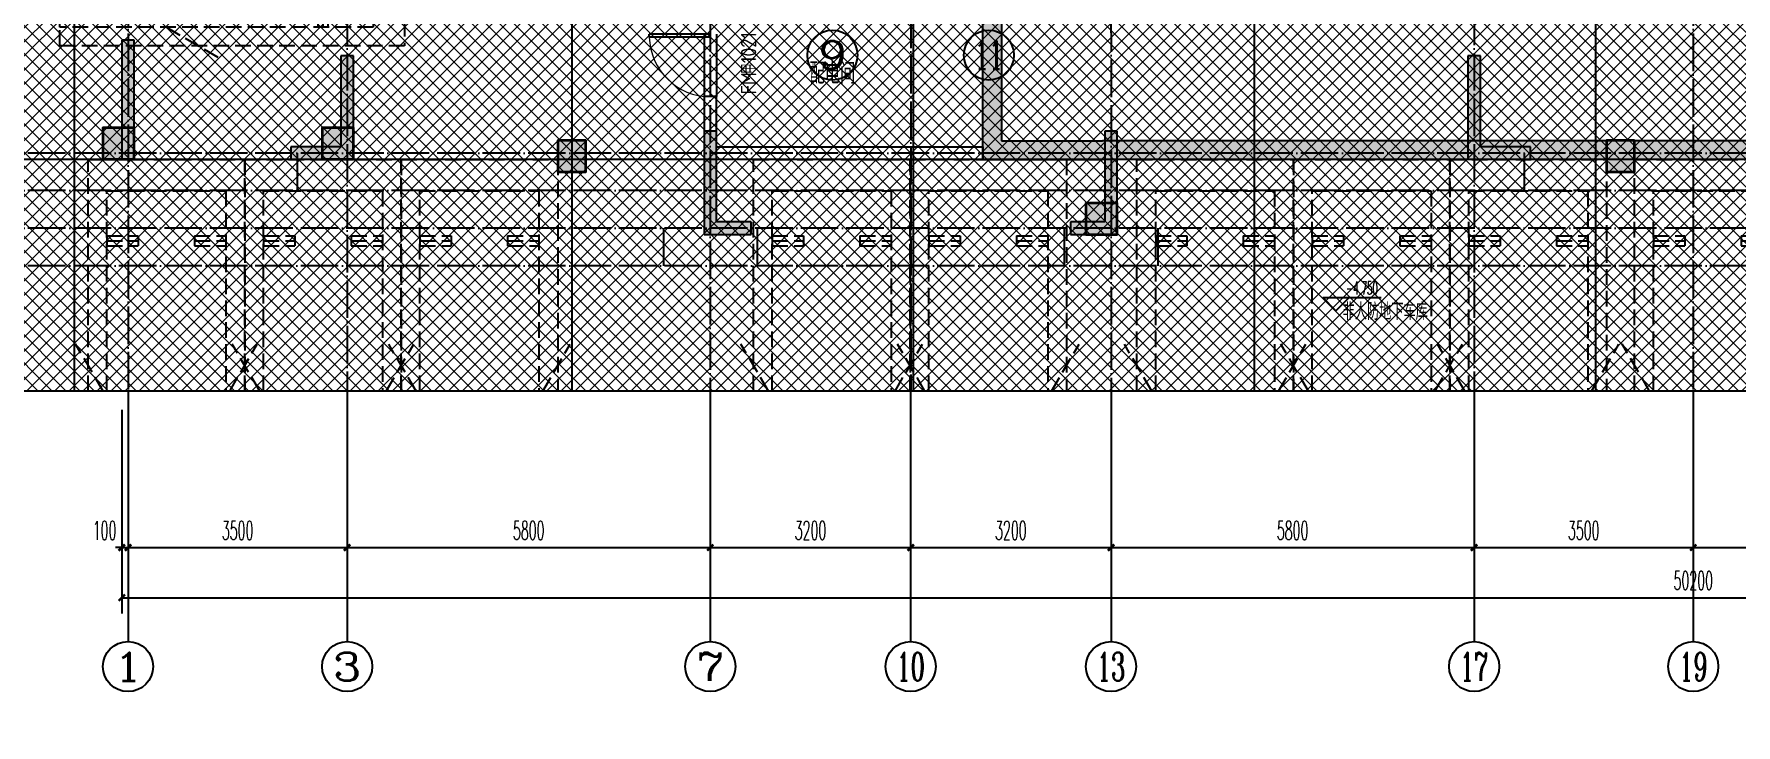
# Model space of a CAD drawing. Extents: x 27938 to 1507990, y 110129 to 923079.
# Drawn here: x 659291 to 686473, y 564197 to 575229 of the extents above; entities that cross this region are included whole.
import ezdxf
from ezdxf.enums import TextEntityAlignment as Align
from ezdxf.xclip import XClip

# ---------------------------------------------------------------- set-up
doc = ezdxf.new("R2010")
doc.units = 0
doc.header["$LTSCALE"] = 1000
doc.header["$MEASUREMENT"] = 0
doc.header["$XCLIPFRAME"] = 0
doc.linetypes.add('DASH', pattern=[0.35, 0.25, -0.1])
doc.linetypes.add('DOTE', pattern=[2.42, 2, -0.2, 0.02, -0.2])
for name, color, linetype in [('----建筑底图', 8, 'Continuous'), ('AXIS', 3, 'Continuous'), ('AXIS_TEXT', 7, 'Continuous'), ('COLUMN', 9, 'Continuous'), ('DIM_ELEV', 3, 'Continuous'), ('DIM_SYMB', 3, 'Continuous'), ('DIM_废水', 31, 'Continuous'), ('DOOR_FIRE', 4, 'Continuous'), ('DOOR_FIRE_TEXT', 7, 'Continuous'), ('DOTE', 1, 'Continuous'), ('HS-A-停车位（标准）', 9, 'Continuous'), ('HS-A-墙-砖', 2, 'Continuous'), ('HS-A-墙-砼', 41, 'Continuous'), ('PUB_HATCH', 8, 'Continuous'), ('PUB_TEXT', 4, 'Continuous'), ('TWT_LEAD', 3, 'Continuous'), ('建-墙-填充', 8, 'Continuous')]:
    doc.layers.add(name, color=color, linetype=linetype)
for name, color, linetype, lineweight in [('CR-水-PTE－PS污水用电设备', 7, 'Continuous', 25), ('CR-水-PTP－GG公共捕捉点', 1, 'Continuous', 18), ('CR-水-PTP－GG公共说明', 7, 'Continuous', 25), ('CR-水-PTP－PS压力废水标注', 165, 'Continuous', 25), ('CR-水-PTP－PS压力废水管', 163, 'P压力废水管', 20), ('CR-水-PTP－PS排水阀门', 163, 'Continuous', 30), ('CR-水-压力废水标注', 165, 'Continuous', 25), ('CR-水-排水穿墙套管', 60, 'Continuous', 30), ('填充', 251, 'Continuous', 5), ('砼柱', 2, 'Continuous', 35)]:
    doc.layers.add(name, color=color, linetype=linetype, lineweight=lineweight)
doc.styles.add('_TCH_AXIS', font='COMPLEX', dxfattribs={"bigfont": 'GBCBIG'})
doc.styles.add('_TCH_DIM', font='SIMPLEX.shx', dxfattribs={"width": 0.7, "bigfont": 'GBCBIG.shx'})
doc.styles.add('_TCH_DIM_T3', font='SIMPLEX.shx', dxfattribs={"width": 0.494118, "bigfont": 'GBCBIG.shx'})
doc.styles.add('_TWT_SERIAL', font='SIMPLEX', dxfattribs={"width": 0.8, "height": 3.5, "bigfont": 'HZTXT'})
doc.styles.add('COMPLEX', font='COMPLEX')
doc.styles.add('CR-Standard', font='xcsg.shx', dxfattribs={"width": 0.7, "bigfont": 'hztxt.shx'})
doc.styles.add('HZTXT', font='COMPLEX', dxfattribs={"width": 0.7, "bigfont": 'HZTXT'})
doc.styles.get("Standard").update_dxf_attribs({"font": 'gbenor.shx', "bigfont": 'gbcbig.shx'})
doc.linetypes.add('P压力废水管', pattern='A,3,-0.22,["YF",HZTXT,S=0.2,R=0,X=-0.1,Y=-0.1],-0.3', length=3.52)
doc.dimstyles.new('_TCH_ARCH&&100', dxfattribs={"dimtxt": 297.5, "dimasz": 100, "dimexe": 250, "dimexo": 300, "dimgap": 126.25, "dimtad": 1, "dimdec": 0, "dimzin": 0, "dimdsep": 46, "dimtxsty": '_TCH_DIM_T3', "dimblk": 'ARCHTICK', "dimcen": 0.09, "dimclrt": 4, "dimazin": 2, "dimtfac": 1, "dimtdec": 0, "dimtix": 1, "dimtmove": 2, "dimatfit": 3, "dimfxl": 100, "dimtolj": 1, "dimtzin": 0, "dimarcsym": 0})

# ---------------------------------------------------------------- blocks, each defined once
blk = doc.blocks.new('A$C25A378E3')
at = {"layer": 'HS-A-停车位（标准）', "color": 0, "linetype": 'DASH'}
for p, q in [((300, 4280), (800, 4280)), ((300, 4280), (300, 4120)), ((300, 4200), (800, 4200)), ((300, 4120), (800, 4120)), ((800, 4280), (800, 4120)), ((1700, 4280), (2200, 4280)), ((1700, 4280), (1700, 4120)), ((1700, 4200), (2200, 4200)), ((1700, 4120), (2200, 4120)), ((2200, 4280), (2200, 4120)), ((300, 1700), (-200, 2550)), ((2200, 1700), (2700, 2550))]:
    blk.add_line(p, q, dxfattribs=at)
for points in [[(0, 5500), (2500, 5500), (2500, 0), (0, 0)], [(300, 5000), (2200, 5000), (2200, 0), (300, 0)]]:
    blk.add_lwpolyline(points, close=True, dxfattribs=at)
blk = doc.blocks.new('GFDGFSDFGD')
at = {"layer": 'PUB_HATCH'}
for points in [[(420517, 367424), (420517, 365524), (420717, 365524), (420717, 367424)], [(423217, 365524), (424217, 365524), (424217, 367174), (424017, 367174), (424017, 365724), (423217, 365724)], [(443017, 365524), (443017, 365724), (442217, 365724), (442217, 367174), (442017, 367174), (442017, 365524)], [(430567, 364324), (430567, 364524), (430017, 364524), (430017, 365974), (429817, 365974), (429817, 364324)], [(435667, 364324), (436417, 364324), (436417, 365974), (436217, 365974), (436217, 364524), (435667, 364524)]]:
    blk.add_hatch(color=0, dxfattribs=at).paths.add_polyline_path(points)
at = {"layer": 'COLUMN', "color": 0}
for p, q in [((420517, 367424), (420517, 365524)), ((420717, 367424), (420517, 367424)), ((420717, 365524), (420717, 367424)), ((424217, 367174), (424017, 367174)), ((424017, 367174), (424017, 365724)), ((424217, 365524), (424217, 367174)), ((442217, 367174), (442017, 367174)), ((442017, 367174), (442017, 365524)), ((442217, 365724), (442217, 367174)), ((430017, 365974), (429817, 365974)), ((429817, 365974), (429817, 364324)), ((430017, 364524), (430017, 365974)), ((436417, 365974), (436217, 365974)), ((436217, 365974), (436217, 364524)), ((436417, 364324), (436417, 365974)), ((424017, 365724), (423217, 365724)), ((423217, 365724), (423217, 365524)), ((443017, 365724), (442217, 365724)), ((443017, 365524), (443017, 365724)), ((420517, 365524), (420717, 365524)), ((423217, 365524), (424217, 365524)), ((442017, 365524), (443017, 365524)), ((430567, 364524), (430017, 364524)), ((430567, 364324), (430567, 364524)), ((436217, 364524), (435667, 364524)), ((435667, 364524), (435667, 364324)), ((429817, 364324), (430567, 364324)), ((435667, 364324), (436417, 364324))]:
    blk.add_line(p, q, dxfattribs=at)
blk = doc.blocks.new('$DorLib2D$00000001')
at = {"color": 0}
for p, q in [((0.45, 0.975), (0.5, 0.975)), ((0.45, 0), (0.45, 0.975)), ((0.5, 0), (0.5, 0.975)), ((0.5, 0), (0.45, 0))]:
    blk.add_line(p, q, dxfattribs=at)
at = {"color": 0, "lineweight": 13}
blk.add_arc((0.475, 0), 0.975, 91.4693, 180, dxfattribs=at)
blk = doc.blocks.new('A$C74D73064')
at = {"layer": 'PUB_HATCH'}
for points in [[(-13283.2, 54522.3), (-12783.2, 54522.3), (-12783.2, 55022.3), (-13283.2, 55022.3)], [(-9783.2, 54522.3), (-9283.2, 54522.3), (-9283.2, 55022.3), (-9783.2, 55022.3)], [(-5570, 54822.3), (-6020, 54822.3), (-6020, 54322.3), (-5570, 54322.3)], [(11180, 54822.3), (10730, 54822.3), (10730, 54322.3), (11180, 54322.3)], [(2416.8, 53322.3), (2916.8, 53322.3), (2916.8, 53822.3), (2416.8, 53822.3)]]:
    blk.add_hatch(color=0, dxfattribs=at).paths.add_polyline_path(points)
at = {"layer": '填充'}
h = blk.add_hatch(dxfattribs=at)
h.set_pattern_fill('ANSI37', color=0, scale=100, style=0)
h.set_pattern_definition([(45, (-58932.6, 57522.26), (-112.2532, 112.2532), []), (135, (-58932.6, 57522.26), (-112.2532, -112.2532), [])])
h.paths.add_polyline_path([(-1883.2, 67422.3), (-1883.3, 65922.3), (-4383.2, 65922.3), (-4383.2, 63622.3), (-1883.2, 63622.3), (-1883.2, 61422.5), (-6483.1, 61422.5), (-6483.1, 58222.5), (-1733.2, 58222.5), (-1733.2, 57522.3), (966.8, 57522.3), (966.8, 59622.3), (1116.8, 59622.2), (1116.8, 61422.4), (1116.8, 61422.5), (1116.8, 67422.3)], flags=16)
h.paths.add_polyline_path([(28617.1, 63622.3), (28617.1, 65922.3), (26117.1, 65922.3), (26117.1, 67422.3), (23117.1, 67422.3), (23116.8, 61422.5), (18516.8, 61422.5), (18516.8, 58222.5), (23266.8, 58222.5), (23266.8, 57522.3), (25966.8, 57522.3), (25966.8, 59622.3), (26416.8, 59622.3), (26416.8, 61422.5), (26116.8, 61422.5), (26117.1, 63622.3)], flags=16)
h.paths.add_polyline_path([(-14883.2, 70322.3), (39116.7, 70322.3), (39116.7, 50822.3), (-14883.2, 50822.3)])
at = {"layer": '建-墙-填充'}
for points in [[(1066.8, 59522.3), (766.8, 59822.3), (766.8, 54519.3), (1066.8, 54819.3)], [(1066.8, 54819.3), (766.8, 54519.3), (2682, 54519.3), (2682.3, 54621.3), (2682, 54819.3)], [(2682.1, 54620.3), (2682.4, 54522.3), (16580, 54522.3), (16580, 54822.3), (2682.4, 54822.3)]]:
    blk.add_hatch(color=0, dxfattribs=at).paths.add_polyline_path(points)
at = {"color": 0}
blk.add_lwpolyline([(-14883.2, 70322.3), (39116.7, 70322.3), (39116.7, 50822.3), (-14883.2, 50822.3)], close=True, dxfattribs=at)
at = {"layer": 'DIM_ELEV', "color": 0}
for p, q in [((6408.2, 52103.2), (6198.2, 52313.2)), ((6198.2, 52313.2), (7129.1, 52313.2)), ((6408.2, 52103.2), (6618.2, 52313.2))]:
    blk.add_line(p, q, dxfattribs=at)
at = {"layer": 'DOOR_FIRE', "color": 0}
for p, q in [((-3683.2, 56522.3), (-3683.2, 55522.3)), ((-3483.2, 56522.3), (-3483.2, 55522.3))]:
    blk.add_line(p, q, dxfattribs=at)
at = {"layer": 'DOTE', "color": 0}
for p, q in [((-13745, 128076.6), (-13745, 3986.3)), ((-5795, 128076.6), (-5795, 3986.3)), ((-345, 128076.6), (-345, 3986.3)), ((5105, 128076.6), (5105, 3986.3)), ((10555, 128076.6), (10555, 3986.3)), ((186069.2, 54519.3), (-82096.5, 54519.3))]:
    blk.add_line(p, q, dxfattribs=at)
at = {"layer": 'HS-A-墙-砖', "color": 0}
for p, q in [((-3483.2, 55522.3), (-3683.2, 55522.3)), ((-3683.2, 55522.3), (-3683.2, 54522.3)), ((-3483.2, 54722.3), (-3483.2, 55522.3)), ((-3483.2, 54722.3), (768.6, 54722.3)), ((768.6, 54722.3), (768.6, 54522.3)), ((-3683.2, 54522.3), (768.6, 54522.3))]:
    blk.add_line(p, q, dxfattribs=at)
at = {"layer": 'HS-A-墙-砼', "color": 0}
for p, q in [((766.8, 59822.3), (766.8, 54519.3)), ((1066.8, 59522.3), (1066.8, 54819.3)), ((1066.8, 54819.3), (2682, 54819.3)), ((2682.4, 54822.3), (16580, 54822.3)), ((766.8, 54519.3), (2682, 54519.3)), ((2682.4, 54522.3), (16580, 54522.3))]:
    blk.add_line(p, q, dxfattribs=at)
at = {"layer": 'PUB_HATCH', "color": 0}
for points in [[(-13283.2, 54522.3), (-12783.2, 54522.3), (-12783.2, 55022.3), (-13283.2, 55022.3)], [(-9783.2, 54522.3), (-9283.2, 54522.3), (-9283.2, 55022.3), (-9783.2, 55022.3)], [(-5570, 54822.3), (-6020, 54822.3), (-6020, 54322.3), (-5570, 54322.3)], [(11180, 54822.3), (10730, 54822.3), (10730, 54322.3), (11180, 54322.3)], [(2416.8, 53322.3), (2916.8, 53322.3), (2916.8, 53822.3), (2416.8, 53822.3)]]:
    blk.add_lwpolyline(points, close=True, dxfattribs=at)
at = {"layer": '砼柱', "color": 0, "lineweight": 35}
for points in [[(-13283.2, 54522.3), (-12783.2, 54522.3), (-12783.2, 55022.3), (-13283.2, 55022.3)], [(-9783.2, 54522.3), (-9283.2, 54522.3), (-9283.2, 55022.3), (-9783.2, 55022.3)], [(-5570, 54822.3), (-6020, 54822.3), (-6020, 54322.3), (-5570, 54322.3)], [(11180, 54822.3), (10730, 54822.3), (10730, 54322.3), (11180, 54322.3)], [(2416.8, 53322.3), (2916.8, 53322.3), (2916.8, 53822.3), (2416.8, 53822.3)]]:
    blk.add_lwpolyline(points, close=True, dxfattribs=at)
at = {"color": 169}
blk.add_blockref('GFDGFSDFGD', (-433499.8, -311001.5), dxfattribs=at)
at = {"layer": 'DOOR_FIRE', "color": 169, "xscale": -1000, "yscale": -1000, "zscale": 200, "rotation": 270}
blk.add_blockref('$DorLib2D$00000001', (-3583.2, 56022.3), dxfattribs=at)
at = {"layer": 'HS-A-停车位（标准）', "color": 169, "linetype": 'DASH'}
for p, rotation in [((-13970, 58833.5), 270.0006440387873), ((-13519.9, 49019.3), 0.000644038787326284), ((-11019.9, 49019.3), 0.000644038787326284), ((-8519.9, 49019.3), 0.000644038787326284), ((-2893.5, 49019.3), 0.000644038787326284), ((-393.5, 49019.3), 0.000644038787326284), ((3230.2, 49019.3), 0.000644038787326284), ((5730.1, 49019.3), 0.000644038787326284), ((8230.1, 49019.3), 0.000644038787326284), ((11180.1, 49019.3), 0.000644038787326284)]:
    blk.add_blockref('A$C25A378E3', p, dxfattribs=dict(at, rotation=rotation))
at = {"layer": 'DIM_ELEV', "color": 0, "style": '_TCH_DIM', "width": 0.494118}
blk.add_text('-4.750', height=208.25, dxfattribs=at).set_placement((6569.1, 52362.2))
at = {"layer": 'DOOR_FIRE_TEXT', "color": 0}
for s, height, p in [('1021', 245, (-2848.2, 56057.2)), ('甲', 236.3, (-2848.2, 55885.2)), ('FM', 245, (-2848.2, 55558.5))]:
    blk.add_text(s, height=height, rotation=90, dxfattribs=at).set_placement(p)
at = {"layer": 'PUB_TEXT', "color": 0}
for s, height, p in [('配电间', 337.59, (-1997.1, 55727.5)), ('非人防地下车库', 270.07, (6516.1, 51956.7))]:
    blk.add_text(s, height=height, dxfattribs=at).set_placement(p)
blk = doc.blocks.new('HFHFTHFD')
at = {"layer": 'DOTE', "color": 0, "linetype": 'DOTE', "ltscale": 0.3}
for p, q in [((420617, 612949), (420617, 593449)), ((445617, 612949), (445617, 593449)), ((429917, 604549), (429917, 593449)), ((436316, 604549), (436317, 593449)), ((424117, 601749), (424117, 593449)), ((442117, 601749), (442117, 593449)), ((433117, 600249), (433117, 593449)), ((472617, 597249), (418617, 597249)), ((423317, 597249), (423317, 596649)), ((442917, 597249), (442917, 596649)), ((472617, 596649), (418617, 596649)), ((472617, 596049), (418617, 596049)), ((429167, 596049), (429167, 595449)), ((430667, 596049), (430667, 595449)), ((435567, 596049), (435567, 595449)), ((437067, 596049), (437067, 595449)), ((472617, 595449), (418617, 595449))]:
    blk.add_line(p, q, dxfattribs=at)
blk = doc.blocks.new('$VALVE$00000315')
for p, q in [((-125, -75), (-125, 75)), ((-125, 75), (125, -75)), ((-75, 125), (75, 125)), ((125, -75), (125, 75))]:
    blk.add_line(p, q)
for p in [(-125, 0), (125, 0)]:
    blk.add_point(p)
blk.add_solid([(0, 125), (0, 150), (75, 125)])
blk = doc.blocks.new('A$C1D85025E')
for p, q in [((-150, 80), (-150, -80)), ((-150, 80), (150, -80)), ((150, 80), (-150, -80)), ((0, 80), (0, -80)), ((150, 80), (150, -80))]:
    blk.add_line(p, q)
blk = doc.blocks.new('A$C7DE4753E')
for p, q in [((100, 100), (-100, 100)), ((100, -100), (-100, -100))]:
    blk.add_line(p, q)
blk.add_circle((0, 0), 70)
blk = doc.blocks.new('A$C7ECC18EF')
h = blk.add_hatch(color=256)
h.paths.add_polyline_path([(0, 200, 0.414214), (-50, 150), (0, 150)])
h.paths.add_polyline_path([(0, 150), (-50, 150, 0.414214), (0, 100)])
h.paths.add_polyline_path([(50, 150, 0.414214), (0, 200), (0, 100, 0.414214)])
at = {"ltscale": 0.35}
blk.add_line((-77, 348), (77, 502), dxfattribs=at)
for p, q in [((0, 300), (0, 0)), ((-99, 200), (-99, 100)), ((0, 150), (-99, 150))]:
    blk.add_line(p, q)
blk.add_lwpolyline([(77, 502, 0, 41.7, 0), (-26, 430, 41.7, 41.7, 0)], format="xyseb", dxfattribs=at)
blk.add_circle((0, 425), 125, dxfattribs=at)
blk.add_circle((0, 150), 50)
blk = doc.blocks.new('*U174')
for p, q in [((-25, 0), (25, 0)), ((0, -2.5), (0, 2.5))]:
    blk.add_line(p, q)
at = {"const_width": 10}
for points in [[(-55, 0), (-25, 0)], [(-25, 50), (-25, -50)], [(25, 50), (25, -50)], [(55, 0), (25, 0)]]:
    blk.add_lwpolyline(points, dxfattribs=at)
blk = doc.blocks.new('$VALVE$00000486')
for p, q in [((90, 55), (-90, 16)), ((-90, -48), (-90, 48)), ((90, 72), (90, -72)), ((90, 72), (90, -72)), ((90, -72), (90, 72)), ((90, -55), (-90, -16))]:
    blk.add_line(p, q)
for p in [(-90, 0), (90, 0)]:
    blk.add_point(p)
blk = doc.blocks.new('P水泵')
h = blk.add_hatch()
h.set_pattern_fill('ANSI31', color=8, scale=99.65035, style=0)
h.set_pattern_definition([(45, (-87438.395, 132326.591), (-8.8079297, 8.8079297), [])])
h.paths.add_polyline_path([(237, 0), (-97, 216), (-97, -216)])
for p, q in [((237, 0, 0), (-97, 216, 0)), ((-97, 216, 0), (-97, -216, 0)), ((237, 0, 0), (-97, -216, 0)), ((0, 0, 0), (0, 0, 0))]:
    blk.add_line(p, q)
blk.add_circle((0, 0, 0), 237)
blk = doc.blocks.new('A$C6DCB2F17')
at = {"layer": 'CR-水-PTP－GG公共捕捉点', "color": 1, "lineweight": 15}
for p, q in [((2700, -1300), (4700, -1300)), ((2700, -1450), (4700, -1450)), ((2700, -2300), (4700, -2300))]:
    blk.add_line(p, q, dxfattribs=at)
at = {"layer": 'CR-水-PTP－GG公共捕捉点', "color": 1, "lineweight": 9}
for p, q in [((3325, -1530), (4075, -1530)), ((3475, -1606), (3925, -1606)), ((3625, -1667), (3775, -1667))]:
    blk.add_line(p, q, dxfattribs=at)
at = {"layer": 'CR-水-PTP－GG公共捕捉点', "color": 1, "lineweight": 18}
for points in [[(0, 0), (894, 0), (932, 105), (969, -105), (1007, 0), (1900, 0)], [(0, 0), (0, -1400), (1900, -1400), (1900, 0)], [(200, 0), (200, -1200), (1700, -1200), (1700, 0)]]:
    blk.add_lwpolyline(points, dxfattribs=at)
at = {"layer": 'CR-水-PTP－GG公共捕捉点', "color": 1}
for points in [[(4900, 0), (2500, 0), (2500, -2800), (4900, -2800), (4900, 0)], [(4700, -100), (2700, -100), (2700, -2600), (4700, -2600), (4700, -100)]]:
    blk.add_lwpolyline(points, dxfattribs=at)
blk = doc.blocks.new('A$C1778576E')
at = {"layer": 'CR-水-PTP－GG公共捕捉点', "color": 245}
for p, q in [((-2893, 1060), (3079, 1060)), ((-2893, -2427), (3079, -2427))]:
    blk.add_line(p, q, dxfattribs=at)
at = {"layer": 'CR-水-PTP－GG公共说明'}
for p, q in [((-2405, 1210), (-3088, 1210)), ((-2555, 1060), (-2705, 1210)), ((-2555, 1060), (-2405, 1210)), ((-2405, -2277), (-3088, -2277)), ((-2555, -2427), (-2705, -2277)), ((-2555, -2427), (-2405, -2277))]:
    blk.add_line(p, q, dxfattribs=at)
at = {"layer": 'CR-水-PTP－PS压力废水标注'}
for p, q in [((124, 810), (-558, 810)), ((-26, 660), (-176, 810)), ((-26, 660), (124, 810)), ((170, 660), (-217, 660)), ((-670, -1285), (-1352, -1285)), ((-820, -1435), (-970, -1285)), ((-820, -1435), (-670, -1285)), ((-611, -1435), (-1227, -1435)), ((631, -2702, 0), (1889, -2702, 0)), ((-2394, -2921), (-2762, -2921)), ((-998, -3006), (-890, -2898)), ((-944, -2952), (-944, -3360)), ((-1944, -3027), (-2416, -3027)), ((306, -3077), (787, -3077)), ((306, -3152), (787, -3152)), ((737, -3258), (2361, -3258)), ((-944, -3360), (-1985, -3360)), ((306, -3577), (787, -3577)), ((-694, -3727), (-1166, -3727)), ((737, -3683), (1846, -3683)), ((-1144, -3833), (-1689, -3833))]:
    blk.add_line(p, q, dxfattribs=at)
blk.add_lwpolyline([(1897, 788, 0, 0, 0), (2125, 788, 40, 0, 0), (2275, 788, 0, 0, 0)], format="xyseb", dxfattribs=at)
blk.add_lwpolyline([(631, -3077), (631, -2702)], dxfattribs=at)
at = {"layer": 'CR-水-PTP－PS压力废水标注', "elevation": 0}
for points in [[(-2394, -2921), (-2288, -3027), (-2182, -2921)], [(-1144, -3833), (-1038, -3727), (-932, -3833)]]:
    blk.add_lwpolyline(points, close=True, dxfattribs=at)
at = {"layer": 'CR-水-PTP－PS压力废水标注'}
for points in [[(737, -2971), (631, -3077), (525, -2971)], [(737, -3258), (631, -3152), (525, -3258)], [(737, -3683), (631, -3577), (525, -3683)]]:
    blk.add_lwpolyline(points, close=True, dxfattribs=at)
at = {"layer": 'CR-水-PTP－PS压力废水管', "const_width": 30}
for points in [[(106, 660), (2493, 660)], [(106, -1257), (106, 660)], [(-519, -1366), (-519, -1157)], [(-519, -1157), (106, -1157)], [(-519, -1852), (-519, -1696)], [(106, -1852), (106, -1693)], [(-519, -1791), (-669, -1791)], [(106, -1791), (256, -1791)], [(-519, -2352), (-519, -1952)], [(106, -2402), (106, -1952)], [(-519, -3457), (-519, -2352)], [(106, -3457), (106, -2402)], [(-1194, -2952), (-694, -2952)]]:
    blk.add_lwpolyline(points, dxfattribs=at)
at = {"layer": 'DIM_SYMB', "const_width": 35}
blk.add_lwpolyline([(3823, -3767), (6287, -3767)], dxfattribs=at)
at = {"layer": 'DIM_废水'}
blk.add_line((106, 197), (-706, 197), dxfattribs=at)
at = {"layer": 'TWT_LEAD'}
for p, q in [((-944, -2952), (-2055, -3692)), ((-944, -2952), (-2055, -3692)), ((-2055, -3692), (-2974, -3692))]:
    blk.add_line(p, q, dxfattribs=at)
at = {"layer": 'CR-水-PTE－PS污水用电设备', "yscale": 0.3691257472399435, "zscale": 0.3691257472399435}
for p, xscale, rotation in [((-519, -3639, 0), -0.3691257472399435, 270), ((106, -3639, 0), 0.3691257472399435, 90)]:
    blk.add_blockref('P水泵', p, dxfattribs=dict(at, xscale=xscale, rotation=rotation))
at = {"layer": 'CR-水-PTP－GG公共捕捉点', "color": 1, "lineweight": 9, "xscale": 0.5, "yscale": 0.5, "zscale": 0.5}
blk.add_blockref('A$C6DCB2F17', (-2044, -2427), dxfattribs=at)
at = {"layer": 'CR-水-PTP－PS排水阀门'}
for name, p, xscale, yscale, zscale, rotation in [('$VALVE$00000486', (106, -1305), 0.5250005610287197, 0.7499993517994881, 0.5249999999999995, 89.999996340974), ('A$C1D85025E', (-519, -1441), 0.5, 0.5, 0.5, 90), ('A$C1D85025E', (106, -1441), 0.5, 0.5, 0.5, 90), ('$VALVE$00000315', (-519, -1619), 0.6000006794929565, 0.5999995283782482, 0.5999999999999993, 89.99999181801182), ('$VALVE$00000315', (106, -1616), 0.6000006794929565, 0.5999995283782482, 0.5999999999999993, 89.99999181801182), ('A$C7DE4753E', (-519, -1902), -0.5, 0.5, 0.5, 180), ('A$C7DE4753E', (106, -1902), -0.5, 0.5, 0.5, 180), ('$VALVE$00000486', (-519, -3505), 0.5250005610287197, 0.7499993517994881, 0.5249999999999995, 89.999996340974), ('$VALVE$00000486', (106, -3505), 0.5250005610287197, 0.7499993517994881, 0.5249999999999995, 89.999996340974)]:
    blk.add_blockref(name, p, dxfattribs=dict(at, xscale=xscale, yscale=yscale, zscale=zscale, rotation=rotation))
at = {"layer": 'CR-水-PTP－PS排水阀门', "yscale": 0.5, "zscale": 0.5}
for p, xscale in [((-669, -1791), -0.5), ((256, -1791), 0.5)]:
    blk.add_blockref('A$C7ECC18EF', p, dxfattribs=dict(at, xscale=xscale))
at = {"layer": 'CR-水-排水穿墙套管', "xscale": 1.5, "yscale": 1.5, "zscale": 1.5, "rotation": 270}
blk.add_blockref('*U174', (1094, 660), dxfattribs=at)
at = {"layer": 'CR-水-PTP－GG公共说明', "style": 'CR-Standard', "width": 0.75}
for s, p in [('1F', (-3088, 1495)), ('±0.00', (-3078, 1245)), ('-1F', (-3088, -1992)), ('H', (-3057, -2242))]:
    blk.add_text(s, height=200, dxfattribs=at).set_placement(p)
at = {"layer": 'CR-水-PTP－PS压力废水标注', "style": 'CR-Standard', "width": 0.75}
for s, rotation, p in [('-0.60', 0, (-558, 845)), ('DN80', 0, (1206, 706)), ('排至室外污水检查井', 0, (1206, 414)), ('DN80', 90, (0, -543)), ('DN65', 0, (-505, -1111)), ('H+1.50', 0, (-1352, -1250)), ('DN65', 90, (-791, -2241)), ('DN65', 90, (32, -2274)), ('电梯基坑', 0, (-1886, -2795)), ('H1-0.10报警', 0, (653, -2674)), ('H1', 0, (-2712, -2882)), ('并启第二台泵', 0, (653, -2942, 0)), ('2xDN150', 0, (-1942, -3332)), ('H1-0.20启第一台泵', 0, (653, -3478)), ('H1-1.20停泵', 0, (633, -3905)), ('H1-1.50', 360, (-1639, -4072))]:
    blk.add_text(s, height=200, rotation=rotation, dxfattribs=at).set_placement(p)
at = {"layer": 'CR-水-压力废水标注', "style": 'CR-Standard', "width": 0.75}
for s, height, p in [('50QW15-15-1.5型潜污泵两台', 200, (3787, -1892)), ('3', 100, (4565, -2060)), ('Q=15m /h,H=15m,N=1.5kW', 200, (3787, -2267)), ('互为备用，相继启动', 200, (3787, -2708)), ('潜污泵均采用固定自耦式安装。', 200, (3787, -3079))]:
    blk.add_text(s, height=height, rotation=0, dxfattribs=at).set_placement(p)
at = {"layer": 'DIM_SYMB', "color": 7}
blk.add_text('集水坑排水系统原理图', height=337.6, dxfattribs=at).set_placement((3823, -3671))
at = {"layer": 'DIM_废水', "color": 7, "style": '_TWT_SERIAL'}
for s, width, p in [('YFL-1', 0.64, (-671, 232)), ('、', 0.8, (-153, 232)), ('2', 0.64, (-13, 232))]:
    blk.add_text(s, height=175, dxfattribs=dict(at, width=width)).set_placement(p)
at = {"layer": 'TWT_LEAD', "color": 7, "style": '_TCH_DIM'}
for s, height, width, p in [('预埋', 168.8, 0.7, (-2939, -3657)), ('DN150', 148.8, 0.494118, (-2767, -3657)), ('镀锌钢管', 168.8, 0.7, (-2421, -3657)), ('起点管底贴电梯基坑底部', 168.79, 0.7, (-2939, -3902))]:
    blk.add_text(s, height=height, dxfattribs=dict(at, width=width)).set_placement(p)
blk = doc.blocks.new('_ArchTick')
at = {"color": 0, "linetype": 'ByBlock', "const_width": 0.4}
blk.add_lwpolyline([(-0.5, -0.5), (0.5, 0.5)], dxfattribs=at)
blk = doc.blocks.new('*D386')
at = {"layer": 'AXIS', "color": 0, "lineweight": -2}
for p, q in [((685792, 569229), (685792, 566779)), ((689292, 569229), (689292, 566779)), ((685792, 567029), (689292, 567029))]:
    blk.add_line(p, q, dxfattribs=at)
at = {"layer": 'Defpoints', "color": 0}
for p in [(685792, 569529), (689292, 569529), (689292, 567029)]:
    blk.add_point(p, dxfattribs=at)
at = {"layer": 'AXIS', "color": 0, "lineweight": -2, "xscale": 100, "yscale": 100, "zscale": 100, "rotation": 180}
blk.add_blockref('_ArchTick', (685792, 567029), dxfattribs=at)
at = {"layer": 'AXIS', "color": 0, "lineweight": -2, "xscale": 100, "yscale": 100, "zscale": 100}
blk.add_blockref('_ArchTick', (689292, 567029), dxfattribs=at)
at = {"layer": 'AXIS', "color": 4, "insert": (687542, 567304), "char_height": 297.5, "attachment_point": 5, "style": '_TCH_DIM_T3'}
blk.add_mtext('\\A1;3500', dxfattribs=at)
blk = doc.blocks.new('*D387')
at = {"layer": 'AXIS', "color": 0, "lineweight": -2}
for p, q in [((660692, 569229), (660692, 566779)), ((660792, 569229), (660792, 566779)), ((660692, 567029), (660592, 567029)), ((660692, 567029), (660792, 567029)), ((660792, 567029), (660892, 567029))]:
    blk.add_line(p, q, dxfattribs=at)
at = {"layer": 'Defpoints', "color": 0}
for p in [(660692, 569529), (660792, 569529), (660792, 567029)]:
    blk.add_point(p, dxfattribs=at)
at = {"layer": 'AXIS', "color": 0, "lineweight": -2, "xscale": 100, "yscale": 100, "zscale": 100}
blk.add_blockref('_ArchTick', (660692, 567029), dxfattribs=at)
at = {"layer": 'AXIS', "color": 0, "lineweight": -2, "xscale": 100, "yscale": 100, "zscale": 100, "rotation": 180}
blk.add_blockref('_ArchTick', (660792, 567029), dxfattribs=at)
at = {"layer": 'AXIS', "color": 4, "insert": (660417, 567304), "char_height": 297.5, "attachment_point": 5, "style": '_TCH_DIM_T3'}
blk.add_mtext('\\A1;100', dxfattribs=at)
blk = doc.blocks.new('*D388')
at = {"layer": 'AXIS', "color": 0, "lineweight": -2}
for p, q in [((660792, 569229), (660792, 566779)), ((664292, 569229), (664292, 566779)), ((660792, 567029), (664292, 567029))]:
    blk.add_line(p, q, dxfattribs=at)
at = {"layer": 'Defpoints', "color": 0}
for p in [(660792, 569529), (664292, 569529), (664292, 567029)]:
    blk.add_point(p, dxfattribs=at)
at = {"layer": 'AXIS', "color": 0, "lineweight": -2, "xscale": 100, "yscale": 100, "zscale": 100, "rotation": 180}
blk.add_blockref('_ArchTick', (660792, 567029), dxfattribs=at)
at = {"layer": 'AXIS', "color": 0, "lineweight": -2, "xscale": 100, "yscale": 100, "zscale": 100}
blk.add_blockref('_ArchTick', (664292, 567029), dxfattribs=at)
at = {"layer": 'AXIS', "color": 4, "insert": (662542, 567304), "char_height": 297.5, "attachment_point": 5, "style": '_TCH_DIM_T3'}
blk.add_mtext('\\A1;3500', dxfattribs=at)
blk = doc.blocks.new('*D389')
at = {"layer": 'AXIS', "color": 0, "lineweight": -2}
for p, q in [((664292, 569229), (664292, 566779)), ((670092, 569229), (670092, 566779)), ((664292, 567029), (670092, 567029))]:
    blk.add_line(p, q, dxfattribs=at)
at = {"layer": 'Defpoints', "color": 0}
for p in [(664292, 569529), (670092, 569529), (670092, 567029)]:
    blk.add_point(p, dxfattribs=at)
at = {"layer": 'AXIS', "color": 0, "lineweight": -2, "xscale": 100, "yscale": 100, "zscale": 100, "rotation": 180}
blk.add_blockref('_ArchTick', (664292, 567029), dxfattribs=at)
at = {"layer": 'AXIS', "color": 0, "lineweight": -2, "xscale": 100, "yscale": 100, "zscale": 100}
blk.add_blockref('_ArchTick', (670092, 567029), dxfattribs=at)
at = {"layer": 'AXIS', "color": 4, "insert": (667192, 567304), "char_height": 297.5, "attachment_point": 5, "style": '_TCH_DIM_T3'}
blk.add_mtext('\\A1;5800', dxfattribs=at)
blk = doc.blocks.new('*D390')
at = {"layer": 'AXIS', "color": 0, "lineweight": -2}
for p, q in [((670092, 569229), (670092, 566779)), ((673292, 569229), (673292, 566779)), ((670092, 567029), (673292, 567029))]:
    blk.add_line(p, q, dxfattribs=at)
at = {"layer": 'Defpoints', "color": 0}
for p in [(670092, 569529), (673292, 569529), (673292, 567029)]:
    blk.add_point(p, dxfattribs=at)
at = {"layer": 'AXIS', "color": 0, "lineweight": -2, "xscale": 100, "yscale": 100, "zscale": 100, "rotation": 180}
blk.add_blockref('_ArchTick', (670092, 567029), dxfattribs=at)
at = {"layer": 'AXIS', "color": 0, "lineweight": -2, "xscale": 100, "yscale": 100, "zscale": 100}
blk.add_blockref('_ArchTick', (673292, 567029), dxfattribs=at)
at = {"layer": 'AXIS', "color": 4, "insert": (671692, 567304), "char_height": 297.5, "attachment_point": 5, "style": '_TCH_DIM_T3'}
blk.add_mtext('\\A1;3200', dxfattribs=at)
blk = doc.blocks.new('*D391')
at = {"layer": 'AXIS', "color": 0, "lineweight": -2}
for p, q in [((673292, 569229), (673292, 566779)), ((676492, 569229), (676492, 566779)), ((673292, 567029), (676492, 567029))]:
    blk.add_line(p, q, dxfattribs=at)
at = {"layer": 'Defpoints', "color": 0}
for p in [(673292, 569529), (676492, 569529), (676492, 567029)]:
    blk.add_point(p, dxfattribs=at)
at = {"layer": 'AXIS', "color": 0, "lineweight": -2, "xscale": 100, "yscale": 100, "zscale": 100, "rotation": 180}
blk.add_blockref('_ArchTick', (673292, 567029), dxfattribs=at)
at = {"layer": 'AXIS', "color": 0, "lineweight": -2, "xscale": 100, "yscale": 100, "zscale": 100}
blk.add_blockref('_ArchTick', (676492, 567029), dxfattribs=at)
at = {"layer": 'AXIS', "color": 4, "insert": (674892, 567304), "char_height": 297.5, "attachment_point": 5, "style": '_TCH_DIM_T3'}
blk.add_mtext('\\A1;3200', dxfattribs=at)
blk = doc.blocks.new('*D392')
at = {"layer": 'AXIS', "color": 0, "lineweight": -2}
for p, q in [((676492, 569229), (676492, 566779)), ((682292, 569229), (682292, 566779)), ((676492, 567029), (682292, 567029))]:
    blk.add_line(p, q, dxfattribs=at)
at = {"layer": 'Defpoints', "color": 0}
for p in [(676492, 569529), (682292, 569529), (682292, 567029)]:
    blk.add_point(p, dxfattribs=at)
at = {"layer": 'AXIS', "color": 0, "lineweight": -2, "xscale": 100, "yscale": 100, "zscale": 100, "rotation": 180}
blk.add_blockref('_ArchTick', (676492, 567029), dxfattribs=at)
at = {"layer": 'AXIS', "color": 0, "lineweight": -2, "xscale": 100, "yscale": 100, "zscale": 100}
blk.add_blockref('_ArchTick', (682292, 567029), dxfattribs=at)
at = {"layer": 'AXIS', "color": 4, "insert": (679392, 567304), "char_height": 297.5, "attachment_point": 5, "style": '_TCH_DIM_T3'}
blk.add_mtext('\\A1;5800', dxfattribs=at)
blk = doc.blocks.new('*D393')
at = {"layer": 'AXIS', "color": 0, "lineweight": -2}
for p, q in [((682292, 569229), (682292, 566779)), ((685792, 569229), (685792, 566779)), ((682292, 567029), (685792, 567029))]:
    blk.add_line(p, q, dxfattribs=at)
at = {"layer": 'Defpoints', "color": 0}
for p in [(682292, 569529), (685792, 569529), (685792, 567029)]:
    blk.add_point(p, dxfattribs=at)
at = {"layer": 'AXIS', "color": 0, "lineweight": -2, "xscale": 100, "yscale": 100, "zscale": 100, "rotation": 180}
blk.add_blockref('_ArchTick', (682292, 567029), dxfattribs=at)
at = {"layer": 'AXIS', "color": 0, "lineweight": -2, "xscale": 100, "yscale": 100, "zscale": 100}
blk.add_blockref('_ArchTick', (685792, 567029), dxfattribs=at)
at = {"layer": 'AXIS', "color": 4, "insert": (684042, 567304), "char_height": 297.5, "attachment_point": 5, "style": '_TCH_DIM_T3'}
blk.add_mtext('\\A1;3500', dxfattribs=at)
blk = doc.blocks.new('*D394')
at = {"layer": 'AXIS', "color": 0, "lineweight": -2}
for p, q in [((660692, 569229), (660692, 565979)), ((710892, 569229), (710892, 565979)), ((660692, 566229), (710892, 566229))]:
    blk.add_line(p, q, dxfattribs=at)
at = {"layer": 'Defpoints', "color": 0}
for p in [(660692, 569529), (710892, 569529), (710892, 566229)]:
    blk.add_point(p, dxfattribs=at)
at = {"layer": 'AXIS', "color": 0, "lineweight": -2, "xscale": 100, "yscale": 100, "zscale": 100, "rotation": 180}
blk.add_blockref('_ArchTick', (660692, 566229), dxfattribs=at)
at = {"layer": 'AXIS', "color": 0, "lineweight": -2, "xscale": 100, "yscale": 100, "zscale": 100}
blk.add_blockref('_ArchTick', (710892, 566229), dxfattribs=at)
at = {"layer": 'AXIS', "color": 4, "insert": (685792, 566504), "char_height": 297.5, "attachment_point": 5, "style": '_TCH_DIM_T3'}
blk.add_mtext('\\A1;50200', dxfattribs=at)
blk = doc.blocks.new('_AXISO')
at = {"color": 0}
blk.add_circle((0, 0), 0.5, dxfattribs=at)
at = {"layer": 'AXIS_TEXT', "color": 0, "style": 'COMPLEX', "width": 1.041667}
blk.add_attdef('A', text='', height=0.56, dxfattribs=at).set_placement((-0.25, -0.28), (0.25, -0.28), align=Align.FIT)

msp = doc.modelspace()

# ---------------------------------------------------------------- linework, layer by layer
at = {"layer": 'AXIS', "color": 8}
for p, q in [((660791.8, 569528.9), (660791.8, 565528.9)), ((664291.8, 569528.9), (664291.8, 565528.9)), ((670091.8, 569528.9), (670091.8, 565528.9)), ((673291.8, 569528.9), (673291.8, 565528.9)), ((676491.8, 569529), (676491.8, 565529)), ((682291.8, 569528.9), (682291.8, 565528.9)), ((685791.8, 569528.9), (685791.8, 565528.9))]:
    msp.add_line(p, q, dxfattribs=at)

# ---------------------------------------------------------------- block references
at = {"layer": '----建筑底图', "color": 169}
ref = msp.add_blockref('A$C74D73064', (673675, 518706.7), dxfattribs=at)
XClip(ref).set_block_clipping_path([(-14883.2465648082, 50822.2568892687), (39116.7403027331, 70322.2568880918)])
at = {"layer": '----建筑底图', "color": 8}
msp.add_blockref('GFDGFSDFGD', (240175.2, 207705.2), dxfattribs=at)
at = {"color": 169}
msp.add_blockref('HFHFTHFD', (240175.2, -23919.9), dxfattribs=at)
at = {"ltscale": 0.5, "xscale": 2, "yscale": 2, "zscale": 2}
msp.add_blockref('A$C1778576E', (657894.2, 560988.1), dxfattribs=at)
at = {"layer": 'AXIS', "color": 8}
ref = msp.add_blockref('_AXISO', (672041.8, 574892.7), dxfattribs=dict(at, xscale=800, yscale=800, zscale=800))
ref.add_attrib('A', '9', dxfattribs={"layer": 'AXIS_TEXT', "color": 8, "ltscale": 0.5, "height": 452.5, "style": '_TCH_AXIS', "width": 1.5}).set_placement((671815.5, 574666.4), (672268.1, 574666.4), align=Align.FIT)
ref = msp.add_blockref('_AXISO', (674541.8, 574892.7), dxfattribs=dict(at, xscale=800, yscale=800, zscale=800))
ref.add_attrib('A', '11', dxfattribs={"layer": 'AXIS_TEXT', "color": 8, "ltscale": 0.5, "height": 452.55, "style": '_TCH_AXIS', "width": 0.875}).set_placement((674315.5, 574666.4), (674768.1, 574666.4), align=Align.FIT)
ref = msp.add_blockref('_AXISO', (660791.8, 565128.9), dxfattribs=dict(at, xscale=800, yscale=800, zscale=800))
ref.add_attrib('A', '1', dxfattribs={"layer": 'AXIS_TEXT', "color": 8, "ltscale": 0.5, "height": 452.5, "style": '_TCH_AXIS', "width": 2.333333}).set_placement((660565.5, 564902.6), (661018.1, 564902.6), align=Align.FIT)
ref = msp.add_blockref('_AXISO', (664291.8, 565128.9), dxfattribs=dict(at, xscale=800, yscale=800, zscale=800))
ref.add_attrib('A', '3', dxfattribs={"layer": 'AXIS_TEXT', "color": 8, "ltscale": 0.5, "height": 452.5, "style": '_TCH_AXIS', "width": 1.5}).set_placement((664065.5, 564902.6), (664518.1, 564902.6), align=Align.FIT)
ref = msp.add_blockref('_AXISO', (670091.8, 565128.9), dxfattribs=dict(at, xscale=800, yscale=800, zscale=800))
ref.add_attrib('A', '7', dxfattribs={"layer": 'AXIS_TEXT', "color": 8, "ltscale": 0.5, "height": 452.5, "style": '_TCH_AXIS', "width": 1.5}).set_placement((669865.5, 564902.6), (670318, 564902.6), align=Align.FIT)
ref = msp.add_blockref('_AXISO', (673291.8, 565128.9), dxfattribs=dict(at, xscale=800, yscale=800, zscale=800))
ref.add_attrib('A', '10', dxfattribs={"layer": 'AXIS_TEXT', "color": 8, "ltscale": 0.5, "height": 452.55, "style": '_TCH_AXIS', "width": 0.724138}).set_placement((673065.5, 564902.6), (673518.1, 564902.6), align=Align.FIT)
ref = msp.add_blockref('_AXISO', (676491.8, 565129), dxfattribs=dict(at, xscale=800, yscale=800, zscale=800))
ref.add_attrib('A', '13', dxfattribs={"layer": 'AXIS_TEXT', "color": 8, "ltscale": 0.5, "height": 452.55, "style": '_TCH_AXIS', "width": 0.724138}).set_placement((676265.5, 564902.7), (676718.1, 564902.7), align=Align.FIT)
ref = msp.add_blockref('_AXISO', (682291.8, 565128.9), dxfattribs=dict(at, xscale=800, yscale=800, zscale=800))
ref.add_attrib('A', '17', dxfattribs={"layer": 'AXIS_TEXT', "color": 8, "ltscale": 0.5, "height": 452.55, "style": '_TCH_AXIS', "width": 0.724138}).set_placement((682065.5, 564902.6), (682518.1, 564902.6), align=Align.FIT)
ref = msp.add_blockref('_AXISO', (685791.8, 565128.9), dxfattribs=dict(at, xscale=800, yscale=800, zscale=800))
ref.add_attrib('A', '19', dxfattribs={"layer": 'AXIS_TEXT', "color": 8, "ltscale": 0.5, "height": 452.55, "style": '_TCH_AXIS', "width": 0.724138}).set_placement((685565.5, 564902.6), (686018.1, 564902.6), align=Align.FIT)

# ---------------------------------------------------------------- dimensions: what is measured, and where the dimension line sits
dim = msp.add_linear_dim(base=(660791.8, 567028.9), p1=(660691.8, 569528.9), p2=(660791.8, 569528.9), angle=0, dimstyle='_TCH_ARCH&&100', dxfattribs=at)
dim.commit()
dim.dimension.update_dxf_attribs({"geometry": '*D387', "text_midpoint": (660416.8, 567303.9), "dimtype": 129})
for p1, p2, distance, picture, middle in [((660691.8, 569528.9), (710891.8, 569528.9), -3300, '*D394', (685791.8, 566503.9)), ((660791.8, 569528.9), (664291.8, 569528.9), -2500, '*D388', (662541.8, 567303.9)), ((664291.8, 569528.9), (670091.8, 569528.9), -2500, '*D389', (667191.8, 567303.9)), ((670091.8, 569528.9), (673291.8, 569528.9), -2500, '*D390', (671691.8, 567303.9)), ((673291.8, 569528.9), (676491.8, 569528.9), -2500, '*D391', (674891.8, 567303.9)), ((676491.8, 569528.9), (682291.8, 569528.9), -2500, '*D392', (679391.8, 567303.9)), ((682291.8, 569528.9), (685791.8, 569528.9), -2500, '*D393', (684041.8, 567303.9)), ((685791.8, 569528.9), (689291.8, 569528.9), -2500, '*D386', (687541.8, 567303.9))]:
    dim = msp.add_aligned_dim(p1=p1, p2=p2, distance=distance, dimstyle='_TCH_ARCH&&100', dxfattribs=at)
    dim.commit()
    dim.dimension.update_dxf_attribs({"geometry": picture, "text_midpoint": middle})

doc.saveas('drawing.dxf')
